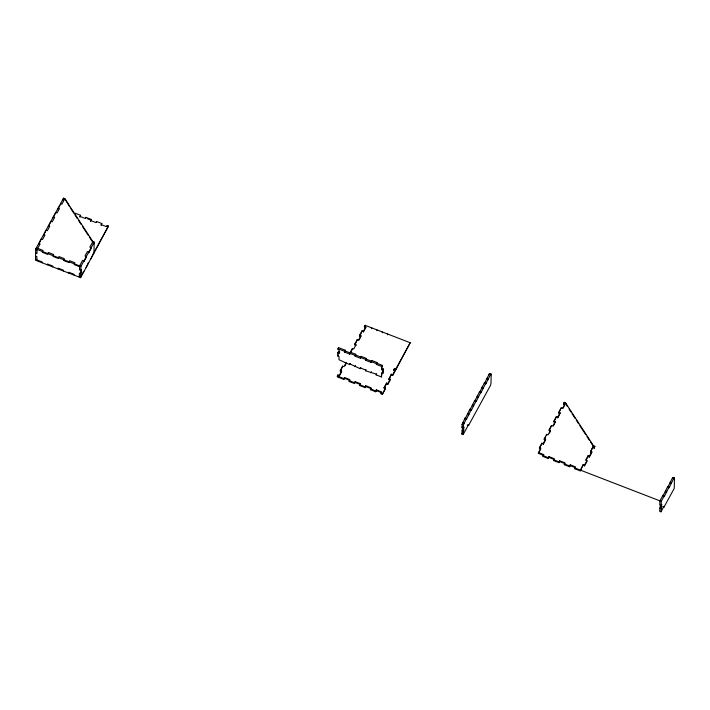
<?xml version="1.0" encoding="UTF-8"?>
<svg xmlns="http://www.w3.org/2000/svg" width="710" height="710" viewBox="0 0 710 710"><rect width="100%" height="100%" fill="white"/><g stroke="black" fill="none" stroke-linecap="round" stroke-linejoin="round"><path stroke-width="1.06" d="M92.85 242.412L92.868 241.604L64.876 198.694L63.554 198.179L35.757 248.944L35.5 260.206L80.647 277.663L108.461 226.082L107.13 225.567L106.527 226.676L101.219 224.617L101.823 223.517L96.507 221.467L95.903 222.567L90.596 220.517L91.2 219.408L85.883 217.358L85.28 218.458L79.973 216.408L80.576 215.307L75.269 213.248L75.242 214.056M36.343 248.651L36.361 247.843L42.999 250.408L42.378 252.316L47.685 254.375L48.307 252.467L53.623 254.517L53.001 256.425L58.309 258.476L58.93 256.567L64.246 258.626L63.616 260.534L68.932 262.585L69.553 260.677L74.861 262.736L74.239 264.635L79.555 266.694M36.849 259.913L36.92 256.7L35.589 256.186M42.138 262.771L42.156 261.972L35.518 259.398M43.594 235.4L43.612 234.602L44.934 235.117L42.52 239.527L41.189 239.013L38.757 244.231L38.775 243.432L40.106 243.938L37.683 248.358M47.446 264.83L47.472 264.022L52.78 266.072L52.762 266.88M48.422 226.57L48.449 225.771L49.771 226.286L47.357 230.697L46.026 230.182L44.073 234.522M58.069 268.93L58.087 268.132L63.403 270.182L63.385 270.989M60.51 204.498L60.527 203.69L61.859 204.205L64.273 199.794L62.95 199.279L62.933 200.087L63.554 198.179M64.876 198.694L69.624 206.796M68.692 273.039L68.71 272.232L74.026 274.291L74.009 275.089M79.955 217.207L79.973 216.408M80.558 216.106L80.576 215.307M79.316 277.148L79.405 273.128L80.736 273.643L81.339 272.533L81.41 269.321L80.807 270.421L79.476 269.906L79.573 265.886L82.591 260.366L83.922 260.881L83.904 261.688L86.318 257.268L86.336 256.47L85.005 255.955L87.428 251.535L88.75 252.05L88.732 252.858L91.155 248.438L91.173 247.639L89.842 247.124L92.264 242.714L93.587 243.219L93.569 244.027L94.173 242.927M80.647 277.663L80.896 266.401L94.19 242.119L92.868 241.604M83.665 272.143L83.682 271.335L80.665 276.856L79.334 276.341M85.866 218.156L85.883 217.358M86.079 267.723L88.519 262.505L88.501 263.312M90.596 220.517L90.578 221.316L91.2 219.408M90.915 258.893L93.356 253.674L93.329 254.482M93.942 253.381L94.19 242.119M96.489 222.265L96.507 221.467M101.219 224.617L101.202 225.425L101.823 223.517M107.112 226.375L107.13 225.567M345.965 363.112L344.03 366.644L342.699 366.129L340.285 370.549L341.616 371.064L341.599 371.862L339.176 376.282L339.194 375.475L337.871 374.96L337.241 376.868L343.889 379.433L344.51 377.525L349.817 379.584L349.196 381.492L354.503 383.542L355.133 381.634L360.44 383.684L359.819 385.592L365.126 387.651L365.748 385.743L371.064 387.793L370.442 389.701L375.75 391.76L376.371 389.852L381.687 391.902L381.057 393.81L382.388 394.325L385.415 388.805L385.432 387.997L384.101 387.483L386.515 383.072L387.846 383.586L387.829 384.385L386.497 383.879L386.515 383.072M350.181 363.502L349.577 364.603L338.972 359.695L339.043 356.473L337.72 355.958L337.791 352.746L338.395 351.645L339.726 352.151L339.123 353.26L337.791 352.746M345.104 350.988L350.42 353.048L349.817 354.148L344.501 352.098L345.122 350.19L338.484 347.616L337.862 349.524L339.194 350.039L339.123 353.26M337.853 375.767L337.871 374.96M338.466 348.424L338.484 347.616M340.285 370.549L340.267 371.348L341.599 371.862M342.699 366.129L340.747 370.469M343.889 379.433L344.51 377.525M344.501 352.098L345.122 350.19M349.577 364.603L349.595 363.795L360.201 368.712L360.804 367.602M349.817 354.148L350.438 352.24L355.745 354.29L355.124 356.198L360.431 358.257L361.062 356.349L366.369 358.399L365.748 360.307L371.055 362.357L371.676 360.458L376.992 362.508L376.371 364.416L381.678 366.466L381.607 369.688L382.938 370.194L382.859 373.416L381.536 372.901L381.447 376.921L376.131 374.871L376.149 374.063L365.508 370.762L365.526 369.954L360.219 367.904L360.201 368.712M352.355 349.276L352.373 348.468L353.695 348.983L356.118 344.572L354.787 344.057L357.201 339.637L358.532 340.152L360.946 335.741L359.624 335.226L362.038 330.816L363.369 331.321L363.351 332.129L365.765 327.718L365.783 326.911L364.452 326.396L365.064 325.295L410.202 342.744L395.683 370.043L394.352 369.528L394.37 368.721L395.701 369.236L395.683 370.043M356.101 345.371L354.769 344.865L354.787 344.057M354.503 383.542L355.133 381.634M355.124 356.198L355.745 354.29M357.183 340.445L357.201 339.637M360.946 335.741L360.928 336.54L359.606 336.034L359.624 335.226M359.819 385.592L360.44 383.684M360.431 358.257L361.062 356.349M362.02 331.614L362.038 330.816M364.452 326.396L364.434 327.203L365.765 327.718M365.046 326.094L365.064 325.295M365.126 387.651L365.748 385.743M365.748 360.307L366.369 358.399M371.685 328.668L371.703 327.86M371.055 362.357L371.676 360.458M376.992 330.718L377.01 329.91M375.75 391.76L376.371 389.852M376.371 364.416L376.992 362.508M382.299 332.768L382.317 331.969M382.113 372.803L381.447 376.921M381.607 369.688L382.282 365.366L376.974 363.307M382.388 394.325L385.432 387.997M382.211 368.579L383.542 369.094L382.859 373.416M384.101 387.483L384.083 388.29L386.497 383.879M387.616 334.827L387.633 334.019M391.352 374.241L388.92 379.459L391.352 374.241L392.683 374.756L392.665 375.563L391.334 375.049M388.938 378.661L390.26 379.167L390.243 379.974L387.829 384.385M393.748 370.629L394.37 368.721M393.766 369.83L395.097 370.336L395.079 371.144L392.665 375.563M467.26 424.891L468.591 425.405L468.609 424.598L463.168 434.529L461.846 434.014L462.565 427.553M463.168 434.529L463.923 426.994L463.319 428.094L461.988 427.589L462.059 424.367L465.103 418.048L466.426 418.563L466.408 419.361L471.262 409.732L469.931 409.217L465.085 418.847L465.103 418.048M462.432 433.721L462.45 432.914L461.846 434.014M463.319 428.094L463.39 424.882L466.426 418.563M469.931 409.217L469.913 410.016L474.768 400.387L476.099 400.901L476.082 401.7L480.927 392.071L479.605 391.556L474.75 401.185L474.768 400.387M471.262 409.732L471.245 410.531L476.099 400.901M479.605 391.556L479.587 392.364L484.442 382.726L485.764 383.24L485.747 384.039L490.601 374.41L489.27 373.895L484.415 383.533L484.442 382.726M480.927 392.071L480.91 392.87L485.764 383.24M489.27 373.895L489.252 374.702L489.856 373.593L491.187 374.108L490.965 383.755L490.344 385.663L468.591 425.405M490.601 374.41L490.583 375.217L491.187 374.108M559.595 414.48L557.669 418.012L557.687 417.205L556.356 416.69L553.942 421.11L555.264 421.625L552.85 426.036L551.519 425.521L549.105 429.94L550.436 430.446L548.014 434.866L546.691 434.351L544.268 438.771L545.599 439.277L545.582 440.085L543.159 444.495L543.185 443.697L541.854 443.182L539.44 447.593L540.763 448.108L538.331 453.326L543.638 455.385L543.035 456.486L548.351 458.536L548.972 456.628L554.279 458.687L553.658 460.595L558.965 462.645L559.595 460.737L564.903 462.796L564.281 464.704L569.589 466.754L570.21 464.846L575.526 466.896L574.905 468.804L580.212 470.863L583.256 464.535L584.578 465.05L584.561 465.858L583.238 465.343M538.81 452.447L540.745 448.915L539.422 448.4L539.44 447.593M541.837 443.99L541.854 443.182M543.035 456.486L543.656 454.578L538.349 452.527M543.638 455.385L543.656 454.578M545.582 440.085L544.25 439.57L544.268 438.771M546.673 435.159L546.691 434.351M548.351 458.536L548.972 456.628M549.105 429.94L549.087 430.739L550.419 431.254L549.451 433.02M550.419 431.254L550.436 430.446M551.519 425.521L549.567 429.861M555.264 421.625L555.247 422.423L553.924 421.909L553.942 421.11M556.356 416.69L553.924 421.909M558.77 412.279L560.101 412.794L560.083 413.593L558.752 413.078L558.77 412.279L561.193 407.859L562.515 408.374L564.938 403.963L563.607 403.449L564.21 402.348L565.542 402.854L593.524 445.773L593.507 446.581L590.534 442.01M558.965 462.645L559.595 460.737M561.193 407.859L558.752 413.078M562.986 408.294L564.92 404.762L563.589 404.247L563.607 403.449M564.21 402.348L563.589 404.247M565.542 402.854L567.308 406.404M569.589 466.754L570.21 464.846M580.212 470.863L583.256 464.535M588.084 455.705L588.066 456.512L589.398 457.027L589.415 456.219L588.084 455.705L585.67 460.124L587.001 460.639L586.975 461.438L584.561 465.858M592.921 446.874L590.489 452.092L592.921 446.874L594.252 447.389L594.234 448.196L592.903 447.682M590.507 451.294L591.829 451.808L591.812 452.607L589.398 457.027M593.524 445.773L594.856 446.288L594.234 448.196M660.389 504.846L659.661 511.306L660.983 511.821L664.01 506.31L663.992 507.109L662.661 506.594M660.983 511.821L661.738 504.286L661.134 505.387L659.803 504.881L659.901 500.861L662.918 495.34L664.249 495.855L664.232 496.654L669.077 487.024L667.755 486.51L662.9 496.139L662.918 495.34M661.134 505.387L661.223 501.366L664.249 495.855M667.755 486.51L667.737 487.309L672.583 477.679L673.914 478.194L673.897 478.993L674.5 477.892L673.169 477.377L672.565 478.487L672.583 477.679M669.077 487.024L669.06 487.823L673.914 478.194M674.5 477.892L674.26 488.347L663.992 507.109M48.91 225.691L50.863 221.351L52.194 221.866L54.608 217.455L53.277 216.94L53.259 217.739L55.699 212.521L57.022 213.035L59.445 208.625L58.114 208.11L58.096 208.917L60.03 205.385M93.96 252.574L108.461 226.082M337.72 355.958L338.324 354.858M349.95 352.888L352.373 348.468M350.42 352.808L351.867 350.154M354.769 344.865L356.704 341.332M359.606 336.034L361.541 332.502M339.194 375.475L341.616 371.064M363.369 331.321L365.783 326.911M344.98 365.685L345.947 363.919M358.994 340.072L360.449 337.427M354.885 366.653L355.497 365.552M349.196 381.492L349.799 380.382L344.492 378.332M365.508 370.762L366.111 369.661M370.824 372.812L371.428 371.712M376.131 374.871L376.735 373.762M381.678 366.466L382.282 365.366M370.442 389.701L371.046 388.601L365.73 386.542M382.938 370.194L383.542 369.094M381.057 393.81L381.669 392.71L376.353 390.651M387.846 383.586L390.26 379.167M392.683 374.756L395.097 370.336M395.701 369.236L410.202 342.744M461.988 427.589L462.592 426.479M539.422 448.4L541.348 444.868M544.25 439.57L545.706 436.925M543.185 443.697L545.599 439.277M557.687 417.205L560.101 412.794M553.312 425.956L554.767 423.311M553.658 460.595L554.261 459.485L548.954 457.435M564.281 464.704L564.885 463.594L559.569 461.544M574.905 468.804L575.508 467.704L570.192 465.653M586.132 460.044L588.066 456.512M584.578 465.05L587.001 460.639M589.415 456.219L591.829 451.808M594.252 447.389L594.856 446.288M87.641 218.849L91.182 220.215M486.856 378.315L488.178 378.82M486.838 379.113L488.16 379.628M482.019 387.136L483.35 387.651M482.001 387.944L483.332 388.459M477.182 395.967L478.513 396.482M477.164 396.775L478.496 397.289M355.728 355.098L361.044 357.148M366.351 359.207L371.658 361.257M337.88 348.725L344.519 351.29M349.835 353.34L355.142 355.399M360.458 357.45L365.765 359.508M371.073 361.559L376.389 363.609M472.354 404.798L473.676 405.312M472.336 405.605L473.659 406.12M670.169 482.09L671.5 482.605M670.151 482.898L671.482 483.412M345.104 362.517L346.427 363.032M467.517 413.628L468.848 414.143M467.499 414.436L468.831 414.951M665.332 490.921L666.663 491.435M665.314 491.728L666.646 492.243M35.757 248.944L80.896 266.401M35.74 249.751L37.062 250.266L36.991 253.479L35.66 252.964M462.68 422.459L464.012 422.974M462.663 423.267L463.994 423.781M355.106 382.442L360.423 384.492M337.268 376.069L343.906 378.634M349.214 380.684L354.521 382.734M359.837 384.793L365.144 386.843M370.46 388.902L375.767 390.953M381.084 393.003L382.406 393.517M462.059 424.367L463.39 424.882M543.052 455.678L548.368 457.737M553.676 459.787L558.983 461.846M564.299 463.896L569.606 465.946M574.922 468.005L661.223 501.366M462.521 429.701L463.843 430.207M660.335 506.993L661.667 507.508M461.917 430.801L463.24 431.316M659.732 508.094L661.063 508.608M569.092 409.137L570.884 411.88M572.074 413.708L575.047 418.27M576.236 420.098L578.623 423.746M579.813 425.574L585.768 434.706M586.957 436.535L589.335 440.182M70.814 208.625L73.796 213.186M74.985 215.015L77.363 218.671M78.553 220.499L80.94 224.147M82.724 226.889L88.084 235.108M89.274 236.927L92.247 241.498"/></g></svg>
